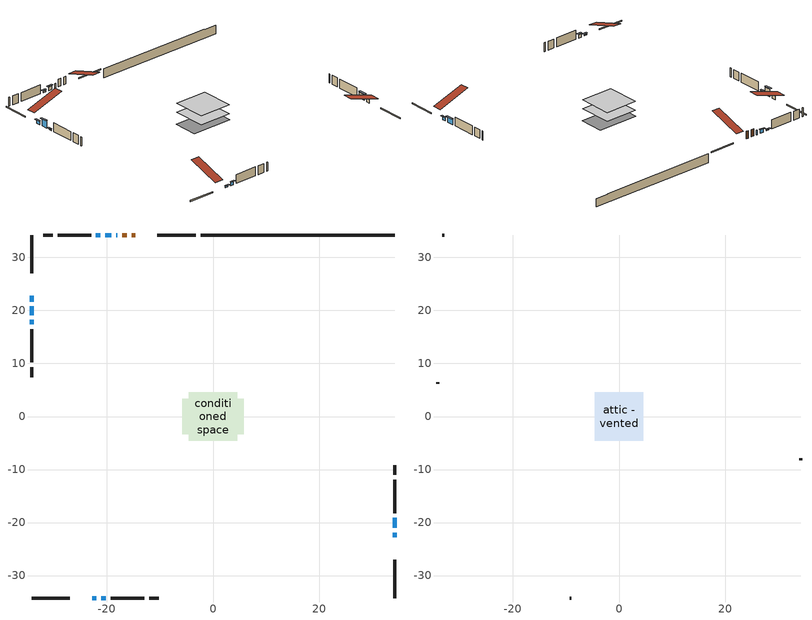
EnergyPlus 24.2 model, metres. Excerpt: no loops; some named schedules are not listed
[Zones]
conditioned space
 floor outside (Floor1 construction): -0.3,-0.3 -0.3,0.3 0.3,0.3 0.3,-0.3 z0.31
 floor adiabatic (AdiabaticFloorConstruction): -4.57,-4.57 -4.57,4.57 4.57,4.57 4.57,-4.57 z0.31
 floor foundation (Slab1 construction): -5.79,-3.35 -5.79,3.35 5.79,3.35 5.79,-3.35 z-2.13
 wall outside (RimJoist1 construction): -3.28,34.23 -10.5,34.23 / -34.23,-34.23 -27.01,-34.23 / -34.23,34.23 -34.23,27.01 / 34.23,-34.23 34.23,-27.01 z0.31:0.61
 wall outside (AdiabaticWallConstruction 1): -14.7,34.23 -15.36,34.23 / -16.29,34.23 -17.1,34.23 z0.31:2.34
 wall outside (AdiabaticWallConstruction): -18.03,34.23 -18.29,34.23 z0.31:1.53; -22.8,-34.23 -21.99,-34.23 / -34.23,18.2 -34.23,17.39 / -21.26,34.23 -22.07,34.23 z0.31:0.67; -34.23,22.8 -34.23,21.68 / -19.21,34.23 -20.33,34.23 / -21.06,-34.23 -20.2,-34.23 z0.31:1.28; -34.23,20.76 -34.23,19.13 z0.31:2.34; 34.23,-22.8 34.23,-21.89 z0.31:1.23; 34.23,-20.96 34.23,-19.13 z0.31:1.83
 wall outside (Wall1 construction): -23,34.23 -29.28,34.23 / -19.27,-34.23 -12.99,-34.23 / -34.23,16.46 -34.23,10.18 / 34.23,-18.2 34.23,-11.93 z0.31:2.75
 wall outside (Wall2 construction): -30.21,34.23 -32.04,34.23 / -12.06,-34.23 -10.23,-34.23 / -34.23,9.26 -34.23,7.42 / 34.23,-11 34.23,-9.16 z0.31:2.75
 wall foundation (FoundationWall1 construction): -2.35,34.23,-2.13 -2.35,34.23,0.31 30.57,34.23,0.31 30.57,34.23,0.07 34.23,34.23,0.07 34.23,34.23,-2.13
 window (WindowConstruction 6): -18.03,34.23 -18.28,34.23 z0.31:1.53
 window (WindowConstruction 9): -22.8,-34.23 -21.99,-34.23 z0.31:0.67
 window (WindowConstruction): -34.23,22.8 -34.23,21.68 z0.31:1.28
 window (WindowConstruction 1): -34.23,20.75 -34.23,19.13 z0.31:2.34
 window (WindowConstruction 2): 34.23,-22.8 34.23,-21.89 z0.31:1.22
 window (WindowConstruction 3): 34.23,-20.96 34.23,-19.13 z0.31:1.83
 window (WindowConstruction 4): -19.21,34.23 -20.33,34.23 z0.31:1.28
 window (WindowConstruction 5): -21.06,-34.23 -20.2,-34.23 z0.31:1.28
 window (WindowConstruction 7): -34.23,18.2 -34.23,17.39 z0.31:0.67
 window (WindowConstruction 8): -21.26,34.23 -22.07,34.23 z0.31:0.67
 door (Door): -14.7,34.23 -15.36,34.23 z0.31:2.34
 door (Door 1): -16.29,34.23 -17.1,34.23 z0.31:2.34
 ceiling adiabatic (AdiabaticFloorConstruction): 4.57,-4.57 4.57,4.57 -4.57,4.57 -4.57,-4.57 z0.31
attic - vented
 floor to conditioned space (Floor2 construction Reversed): -4.57,-4.57 -4.57,4.57 4.57,4.57 4.57,-4.57 z2.75
 wall outside (Wall3 construction): -32.97,34.23 -33.3,34.23 / -9.3,-34.23 -8.97,-34.23 / -34.23,6.49 -34.23,6.16 / 34.23,-8.24 34.23,-7.9 z0.31:2.75
 roof outside (Roof1 construction): -13.78,34.23,2.75 -13.78,25.33,5.71 -11.43,25.33,5.71 -11.43,34.23,2.75; -23.73,-34.23,2.75 -23.73,-25.33,5.71 -26.08,-25.33,5.71 -26.08,-34.23,2.75; -34.23,23.73,2.75 -25.33,23.73,5.71 -25.33,26.08,5.71 -34.23,26.08,2.75; 34.23,-23.73,2.75 25.33,-23.73,5.71 25.33,-26.08,5.71 34.23,-26.08,2.75
shading: -21.79,-34.23 -23,-34.23 -23,-34.64 -21.79,-34.64 z0.87; -34.23,21.48 -34.23,23 -34.64,23 -34.64,21.48 z1.48; -34.23,18.93 -34.23,20.96 -34.64,20.96 -34.64,18.93 z2.54; 34.23,-21.69 34.23,-23 34.64,-23 34.64,-21.69 z1.43; 34.23,-18.93 34.23,-21.16 34.64,-21.16 34.64,-18.93 z2.04; -20.53,34.23 -19.01,34.23 -19.01,34.64 -20.53,34.64 z1.48; -20,-34.23 -21.26,-34.23 -21.26,-34.64 -20,-34.64 z1.48; -34.23,17.19 -34.23,18.4 -34.64,18.4 -34.64,17.19 z0.87; -22.27,34.23 -21.06,34.23 -21.06,34.64 -22.27,34.64 z0.87
[Building]
Building 1: Terrain=Suburbs
[Site:Location]
London AP_ON: Latitude {deg}=43.03; Longitude {deg}=-81.15; Time Zone {hr}=-5; Elevation {m}=278; Keep Site Location Information=Yes
[Site:GroundTemperature:Shallow]
3.98693, 1.93205, 1.76749, 2.74264, 6.6573, 10.5537, 13.9317, 16.0716, 16.2534, 14.513, 11.2211, 7.44421
[Site:WaterMainsTemperature]
Calculation Method=Schedule; Temperature Schedule=mains temperature schedule
[Material] Roughness=Rough; Thermal Absorptance=0.9
Name | Thickness {m} | Conductivity {W/m-K} | Density {kg/m3} | Specific Heat {J/kg-K} | Solar Absorptance | Visible Absorptance
asphalt or fiberglass shingles | 0.00635 | 0.162714 | 1121.4 | 1465.45 | 0.4 | 0.4
ceiling loosefill ins | 0.0846667 | 0.0480833 | 16.02 | 1046.75 | 0.7 | 0.7
ceiling stud and cavity | 0.1397 | 0.0972269 | 65.682 | 1177.47 | 0.7 | 0.7
concrete 4.0 in. | 0.1016 | 1.803125 | 2242.8 | 837.4 | 0.7 | 0.7
concrete 8.0 in. | 0.2032 | 1.803125 | 2242.8 | 837.4 | 0.7 | 0.7
door material | 0.04445 | 0.327969 | 512.64 | 1214.23 | 0.7 | 0.7
door material 1 | 0.04445 | 0.053851 | 512.64 | 1214.23 | 0.7 | 0.7
exterior vertical ins | 0.0460229 | 0.029427 | 32.04 | 1214.23 | 0.7 | 0.7
floor covering | 0.0127 | 0.0433444 | 54.468 | 1339.84 | 0.6 | 0.6
floor rigid ins; rim joist rigid ins | 0.051816 | 0.029427 | 32.04 | 1214.23 | 0.7 | 0.7
floor rigid ins 1; wall rigid ins | 0.512978 | 0.029427 | 32.04 | 1214.23 | 0.7 | 0.7
floor stud and cavity | 0.1397 | 0.240273 | 92.3553 | 1139.71 | 0.7 | 0.7
floor stud and cavity 1 | 0.1397 | 1.75129 | 37.0049 | 1207.88 | 0.7 | 0.7
furniture material conditioned space 1 | 0.1524 | 0.115458 | 640.8 | 1214.23 | 0.6 | 0.6
gypsum board | 0.0127 | 0.160291 | 801 | 837.4 | 0.6 | 0.6
gypsum board 1 | 0.0127 | 0.160291 | 801 | 837.4 | 0.7 | 0.7
osb sheathing 0.5 in. | 0.0127 | 0.115458 | 512.64 | 1214.23 | 0.7 | 0.7
osb sheathing 0.75 in. | 0.01905 | 0.115458 | 512.64 | 1214.23 | 0.7 | 0.7
osb sheathing 2.0 in. | 0.0508 | 0.115458 | 512.64 | 1214.23 | 0.7 | 0.7
rim joist stud and cavity | 0.0508 | 0.308293 | 125.044 | 1163.47 | 0.6 | 0.6
wall stud and cavity | 0.1397 | 0.0942262 | 139.0536 | 1170.24 | 0.7 | 0.7
wall stud and cavity 1 | 0.1397 | 0.0878609 | 139.0536 | 1170.24 | 0.7 | 0.7
wall stud and cavity 2 | 0.0889 | 6.1454 | 50.32683 | 1063.81 | 0.6 | 0.6
wall stud and cavity 3 | 0.0889 | 0.380278 | 52.3479 | 1209.89 | 0.7 | 0.7
wall stud and cavity 4 | 0.0889 | 0.391764 | 83.0341 | 1211.67 | 0.7 | 0.7
wood siding | 0.0254 | 0.102417 | 544.68 | 1172.36 | 0.4 | 0.4
wood siding 1 | 0.00254 | 0.102417 | 544.68 | 1172.36 | 0.4 | 0.4
wood siding 2; wood siding 3; wood siding 4 | 0.0254 | 0.102417 | 544.68 | 1172.36 | 0.7 | 0.7
[WindowMaterial:SimpleGlazingSystem]
Name | U-Factor {W/m2-K} | Solar Heat Gain Coefficient
WindowMaterial | 4.187525 | 0.54
WindowMaterial 1 | 2.98209 | 0.59
WindowMaterial 2 | 3.02581 | 0.51
WindowMaterial 3 | 2.78847 | 0.69
WindowMaterial 4 | 4.295407 | 0.53
WindowMaterial 5 | 3.01388 | 0.56
WindowMaterial 6 | 5.91704 | 0.45
[Construction]
AdiabaticFloorConstruction: floor stud and cavity 1, floor rigid ins 1, osb sheathing 0.75 in., floor covering
AdiabaticWallConstruction: wood siding 3, wall rigid ins, wall stud and cavity 3, gypsum board
AdiabaticWallConstruction 1: wood siding 4, wall rigid ins, wall stud and cavity 3, gypsum board
Door: door material
Door 1: door material 1
Floor1 construction: floor stud and cavity, floor rigid ins, osb sheathing 0.75 in., floor covering
Floor2 construction Reversed: gypsum board, ceiling stud and cavity, ceiling loosefill ins
FoundationWall1 construction: concrete 8.0 in., gypsum board 1
furniture construction conditioned space 1: furniture material conditioned space 1
PartitionWallConstruction: gypsum board, wall stud and cavity 4, gypsum board
RimJoist1 construction: wood siding 2, rim joist rigid ins, osb sheathing 2.0 in., rim joist stud and cavity
Roof1 construction: asphalt or fiberglass shingles
Slab1 construction: concrete 4.0 in.
Wall1 construction: wood siding, osb sheathing 0.5 in., wall stud and cavity, gypsum board
Wall2 construction: wood siding, osb sheathing 0.5 in., wall stud and cavity 1, gypsum board
Wall3 construction: wood siding 1, wall stud and cavity 2
WindowConstruction; WindowConstruction 4: WindowMaterial
WindowConstruction 1: WindowMaterial 1
WindowConstruction 2: WindowMaterial 2
WindowConstruction 3: WindowMaterial 3
WindowConstruction 5: WindowMaterial 4
WindowConstruction 6: WindowMaterial 5
WindowConstruction 7; WindowConstruction 8; WindowConstruction 9: WindowMaterial 6
[Zone] Multiplier=1; Part of Total Floor Area=Yes
Name | Volume {m3}
attic - vented | 40.1924
conditioned space | 441.6
[Space]
Name | Zone | Volume {m3}
attic - vented 1 | attic - vented | 40.1924
conditioned space 1 | conditioned space | 441.6
[ZoneInfiltration:EffectiveLeakageArea]
infil attic - vented 1: Zone or Space=attic - vented 1; Schedule=Always On Discrete; Effective Air Leakage Area {cm2}=3642.33; Stack Coefficient=0.000375828; Wind Coefficient=1.30983e-05
[ZoneMixing]
whole house fan mix: Zone or Space=attic - vented; Schedule=Always On Continuous; Design Flow Rate Calculation Method=Flow/Zone; Design Flow Rate {m3/s}=0; Source Zone or Space=conditioned space
[SurfaceProperty:ExposedFoundationPerimeter]
Slab1: Exposed Perimeter Calculation Method=TotalExposedPerimeter; Total Exposed Perimeter {m}=36.577
[InternalMass] Zone or ZoneList=conditioned space; Space or SpaceList=conditioned space 1
Name | Construction | Surface Area {m2}
furniture mass conditioned space 1 | furniture construction conditioned space 1 | 64.616
partition wall mass | PartitionWallConstruction | 161.54
[Lights]
interior lighting: Zone or ZoneList or Space or SpaceList=conditioned space 1; Schedule=interior lighting schedule; Design Level Calculation Method=LightingLevel; Lighting Level {W}=343.2; Return Air Fraction=0; Fraction Radiant=0.6; Fraction Visible=0.2; Fraction Replaceable=1
[People]
occupants: Zone or ZoneList or Space or SpaceList=conditioned space 1; Number of People Schedule=occupants schedule; Number of People Calculation Method=People; Number of People=3; Fraction Radiant=0.314171; Sensible Heat Fraction=0.56303; Activity Level Schedule=occupants activity schedule; Carbon Dioxide Generation Rate {m3/s-W}=0; Enable ASHRAE 55 Comfort Warnings=No; Mean Radiant Temperature Calculation Type=EnclosureAveraged
[ElectricEquipment] Zone or ZoneList or Space or SpaceList=conditioned space 1; Design Level Calculation Method=EquipmentLevel
Name | Schedule | Design Level {W} | Fraction Latent | Fraction Radiant | Fraction Lost
clothes dryer | clothes dryer schedule | 140.772 | 0.015 | 0.081 | 0.85
clothes washer | clothes washer schedule | 32.1985 | 0.03 | 0.162 | 0.7
cooking range | cooking range schedule | 215.147 | 0.08 | 0.432 | 0.2
dishwasher | dishwasher schedule | 66.8632 | 0.3 | 0.18 | 0.4
fridge | fridge schedule | 72.9452 | 0 | 0.6 | 0
mech vent bath fan 0 | mech vent bath fan 0 schedule | 50.2 | 0 | 0 | 1
mech vent bath fan 1 | mech vent bath fan 1 schedule | 50.2 | 0 | 0 | 1
mech vent house fan | mech vent house fan schedule | 0 | 0 | 0 | 1
mech vent house fan cfis | mech vent house fan cfis schedule | 0 | 0 | 0 | 0
mech vent range fan 0 | mech vent range fan 0 schedule | 57 | 0 | 0 | 1
misc plug loads | misc plug loads schedule | 494.7 | 0.045 | 0.513 | 0.1
whole house fan | Always On Discrete | 0 | 0 | 0 | 1
[OtherEquipment] Zone or ZoneList or Space or SpaceList=conditioned space 1; Design Level Calculation Method=EquipmentLevel
Name | Fuel Type | Schedule | Design Level {W} | Fraction Latent | Fraction Radiant | Fraction Lost
clothes dryer 1 | Electricity | clothes dryer schedule | 0 | 0.015 | 0.081 | 0.85
cooking range 1 | Electricity | cooking range schedule | 0 | 0.08 | 0.432 | 0.2
general water use latent | None | general water use schedule | 62.594 | 1 | 0 | 0
general water use sensible | None | general water use schedule | -61.6891 | 0 | 0.6 | 0
mech vent house fan latent load | None | Always On Discrete | 0 | 1 | 0 | 0
mech vent house fan sensible load | None | Always On Discrete | 0 | 0 | 0 | 0
water heater energy adjustment1 | NaturalGas | Always On Discrete | 0.01 | 0 | 0 | 1
[ZoneInfiltration:DesignFlowRate] Zone or ZoneList or Space or SpaceList=conditioned space 1; Schedule=Always On Discrete; Design Flow Rate Calculation Method=Flow/Zone; Design Flow Rate {m3/s}=0
infil flow; natural vent flow; whole house fan flow
[AvailabilityManager:Scheduled]
central ac and furnace airloop Availability Manager: Schedule=Always On Discrete
[Foundation:Kiva]
Foundation Kiva 1: Initial Indoor Air Temperature {C}=18; Wall Height Above Grade {m}=0.309982; Wall Depth Below Slab {m}=0.2032; Custom Block Material Name 1=exterior vertical ins; Custom Block Depth 1 {m}=2.43998; Custom Block X Position 1 {m}=0.2159; Custom Block Z Position 1 {m}=0
[Foundation:Kiva:Settings]
Soil Conductivity {W/m-K}=0.849921; Soil Density {kg/m3}=1842.3; Soil Specific Heat {J/kg-K}=418.7; Ground Solar Absorptivity=0.9; Ground Thermal Absorptivity=0.9; Ground Surface Roughness {m}=0.03; Far-Field Width {m}=40; Deep-Ground Boundary Condition=ZeroFlux; Deep-Ground Depth {m}=40; Minimum Cell Dimension {m}=0.2; Maximum Cell Growth Coefficient=3; Simulation Timestep=Timestep
[Exterior:Lights]
exterior lighting: Schedule=exterior lighting schedule; Design Level {W}=75.6
[EnergyManagementSystem:GlobalVariable]
central_ac_and_furnace_airloop_Fan_RTF
infil_program_Qfan
infil_program_Qinf
natural_vent_program_Qnv
natural_vent_program_Qwhf
[EnergyManagementSystem:Sensor]
Name | Output:Variable or Output:Meter Index Key | Output:Variable or Output:Meter
airflow_gain | infil flow | Infiltration Sensible Heat Gain Energy
airflow_gain_1 | natural vent flow | Infiltration Sensible Heat Gain Energy
airflow_gain_2 | whole house fan flow | Infiltration Sensible Heat Gain Energy
airflow_loss | infil flow | Infiltration Sensible Heat Loss Energy
airflow_loss_1 | natural vent flow | Infiltration Sensible Heat Loss Energy
airflow_loss_2 | whole house fan flow | Infiltration Sensible Heat Loss Energy
clg_load_cond |  | Cooling:EnergyTransfer:Zone:CONDITIONED SPACE
clg_sp_s; clg_sp_s_1 | cooling setpoint | Schedule Value
clothes_dryer_exhaust_0_sch_s | clothes dryer exhaust 0 schedule | Schedule Value
cool_season | cooling season schedule | Schedule Value
htg_load_cond |  | Heating:EnergyTransfer:Zone:CONDITIONED SPACE
htg_sp_s; htg_sp_s_1 | heating setpoint | Schedule Value
ig_ee_conv | clothes dryer | Electric Equipment Convective Heating Energy
ig_ee_conv_2 | cooking range | Electric Equipment Convective Heating Energy
ig_ee_conv_4 | fridge | Electric Equipment Convective Heating Energy
ig_ee_conv_5 | misc plug loads | Electric Equipment Convective Heating Energy
ig_ee_conv_6 | whole house fan | Electric Equipment Convective Heating Energy
ig_ee_rad | clothes dryer | Electric Equipment Radiant Heating Energy
ig_ee_rad_2 | cooking range | Electric Equipment Radiant Heating Energy
ig_ee_rad_4 | fridge | Electric Equipment Radiant Heating Energy
ig_ee_rad_5 | misc plug loads | Electric Equipment Radiant Heating Energy
ig_ee_rad_6 | whole house fan | Electric Equipment Radiant Heating Energy
ig_lgt_conv | interior lighting | Lights Convective Heating Energy
ig_lgt_rad | interior lighting | Lights Radiant Heating Energy
ig_lgt_vis | interior lighting | Lights Visible Radiation Heating Energy
ig_oe_conv | clothes dryer 1 | Other Equipment Convective Heating Energy
ig_oe_conv_1 | cooking range 1 | Other Equipment Convective Heating Energy
ig_oe_conv_2 | general water use latent | Other Equipment Convective Heating Energy
ig_oe_conv_3 | general water use sensible | Other Equipment Convective Heating Energy
ig_oe_conv_4 | water heater energy adjustment1 | Other Equipment Convective Heating Energy
ig_oe_rad | clothes dryer 1 | Other Equipment Radiant Heating Energy
ig_oe_rad_1 | cooking range 1 | Other Equipment Radiant Heating Energy
ig_oe_rad_2 | general water use latent | Other Equipment Radiant Heating Energy
ig_oe_rad_3 | general water use sensible | Other Equipment Radiant Heating Energy
ig_oe_rad_4 | water heater energy adjustment1 | Other Equipment Radiant Heating Energy
ig_ppl_conv | occupants | People Convective Heating Energy
ig_ppl_rad | occupants | People Radiant Heating Energy
im_conv | furniture mass conditioned space 1 | Surface Inside Face Convection Heat Gain Energy
im_conv_1 | partition wall mass | Surface Inside Face Convection Heat Gain Energy
im_ig | furniture mass conditioned space 1 | Surface Inside Face Internal Gains Radiation Heat Gain Energy
im_ig_1 | partition wall mass | Surface Inside Face Internal Gains Radiation Heat Gain Energy
im_lgt | furniture mass conditioned space 1 | Surface Inside Face Lights Radiation Heat Gain Energy
im_lgt_1 | partition wall mass | Surface Inside Face Lights Radiation Heat Gain Energy
im_sol | furniture mass conditioned space 1 | Surface Inside Face Solar Radiation Heat Gain Energy
im_sol_1 | partition wall mass | Surface Inside Face Solar Radiation Heat Gain Energy
im_surf | furniture mass conditioned space 1 | Surface Inside Face Net Surface Thermal Radiation Heat Gain Energy
im_surf_1 | partition wall mass | Surface Inside Face Net Surface Thermal Radiation Heat Gain Energy
mech_vent_bath_fan_0_sch_s | mech vent bath fan 0 schedule | Schedule Value
mech_vent_bath_fan_1_sch_s | mech vent bath fan 1 schedule | Schedule Value
mech_vent_range_fan_0_sch_s | mech vent range fan 0 schedule | Schedule Value
mv_conv | mech vent bath fan 0 | Electric Equipment Convective Heating Energy
mv_conv_1 | mech vent bath fan 1 | Electric Equipment Convective Heating Energy
mv_conv_2 | mech vent house fan | Electric Equipment Convective Heating Energy
mv_conv_3 | mech vent house fan cfis | Electric Equipment Convective Heating Energy
mv_conv_4 | mech vent range fan 0 | Electric Equipment Convective Heating Energy
mv_conv_5 | mech vent house fan latent load | Other Equipment Convective Heating Energy
mv_conv_6 | mech vent house fan sensible load | Other Equipment Convective Heating Energy
mv_rad | mech vent bath fan 0 | Electric Equipment Radiant Heating Energy
mv_rad_1 | mech vent bath fan 1 | Electric Equipment Radiant Heating Energy
mv_rad_2 | mech vent house fan | Electric Equipment Radiant Heating Energy
mv_rad_3 | mech vent house fan cfis | Electric Equipment Radiant Heating Energy
mv_rad_4 | mech vent range fan 0 | Electric Equipment Radiant Heating Energy
mv_rad_5 | mech vent house fan latent load | Other Equipment Radiant Heating Energy
mv_rad_6 | mech vent house fan sensible load | Other Equipment Radiant Heating Energy
natural_vent_s | natural vent schedule | Schedule Value
out_pb_s |  | Site Outdoor Air Barometric Pressure
out_wt_s |  | Site Outdoor Air Humidity Ratio
site_vw_s |  | Site Wind Speed
ss_back_out | Window1 | Surface Window Shortwave from Zone Back Out Window Heat Transfer Rate
ss_back_out_1 | Window10 | Surface Window Shortwave from Zone Back Out Window Heat Transfer Rate
ss_back_out_2 | Window2 | Surface Window Shortwave from Zone Back Out Window Heat Transfer Rate
ss_back_out_3 | Window3 | Surface Window Shortwave from Zone Back Out Window Heat Transfer Rate
ss_back_out_4 | Window4 | Surface Window Shortwave from Zone Back Out Window Heat Transfer Rate
ss_back_out_5 | Window5 | Surface Window Shortwave from Zone Back Out Window Heat Transfer Rate
ss_back_out_6 | Window6 | Surface Window Shortwave from Zone Back Out Window Heat Transfer Rate
ss_back_out_7 | Window7 | Surface Window Shortwave from Zone Back Out Window Heat Transfer Rate
ss_back_out_8 | Window8 | Surface Window Shortwave from Zone Back Out Window Heat Transfer Rate
ss_back_out_9 | Window9 | Surface Window Shortwave from Zone Back Out Window Heat Transfer Rate
ss_conv | Door1 | Surface Inside Face Convection Heat Gain Energy
ss_conv_1 | Door2 | Surface Inside Face Convection Heat Gain Energy
ss_conv_10 | Window8 | Surface Inside Face Convection Heat Gain Energy
ss_conv_11 | Window9 | Surface Inside Face Convection Heat Gain Energy
ss_conv_2 | Window1 | Surface Inside Face Convection Heat Gain Energy
ss_conv_3 | Window10 | Surface Inside Face Convection Heat Gain Energy
ss_conv_4 | Window2 | Surface Inside Face Convection Heat Gain Energy
ss_conv_5 | Window3 | Surface Inside Face Convection Heat Gain Energy
ss_conv_6 | Window4 | Surface Inside Face Convection Heat Gain Energy
ss_conv_7 | Window5 | Surface Inside Face Convection Heat Gain Energy
ss_conv_8 | Window6 | Surface Inside Face Convection Heat Gain Energy
ss_conv_9 | Window7 | Surface Inside Face Convection Heat Gain Energy
ss_ig | Door1 | Surface Inside Face Internal Gains Radiation Heat Gain Energy
ss_ig_1 | Door2 | Surface Inside Face Internal Gains Radiation Heat Gain Energy
ss_ig_10 | Window8 | Surface Inside Face Internal Gains Radiation Heat Gain Energy
ss_ig_11 | Window9 | Surface Inside Face Internal Gains Radiation Heat Gain Energy
ss_ig_2 | Window1 | Surface Inside Face Internal Gains Radiation Heat Gain Energy
ss_ig_3 | Window10 | Surface Inside Face Internal Gains Radiation Heat Gain Energy
ss_ig_4 | Window2 | Surface Inside Face Internal Gains Radiation Heat Gain Energy
ss_ig_5 | Window3 | Surface Inside Face Internal Gains Radiation Heat Gain Energy
ss_ig_6 | Window4 | Surface Inside Face Internal Gains Radiation Heat Gain Energy
ss_ig_7 | Window5 | Surface Inside Face Internal Gains Radiation Heat Gain Energy
ss_ig_8 | Window6 | Surface Inside Face Internal Gains Radiation Heat Gain Energy
ss_ig_9 | Window7 | Surface Inside Face Internal Gains Radiation Heat Gain Energy
ss_lgt | Door1 | Surface Inside Face Lights Radiation Heat Gain Energy
ss_lgt_1 | Door2 | Surface Inside Face Lights Radiation Heat Gain Energy
ss_sol | Door1 | Surface Inside Face Solar Radiation Heat Gain Energy
ss_sol_1 | Door2 | Surface Inside Face Solar Radiation Heat Gain Energy
ss_surf | Door1 | Surface Inside Face Net Surface Thermal Radiation Heat Gain Energy
ss_surf_1 | Door2 | Surface Inside Face Net Surface Thermal Radiation Heat Gain Energy
ss_surf_10 | Window8 | Surface Inside Face Net Surface Thermal Radiation Heat Gain Energy
ss_surf_11 | Window9 | Surface Inside Face Net Surface Thermal Radiation Heat Gain Energy
ss_surf_2 | Window1 | Surface Inside Face Net Surface Thermal Radiation Heat Gain Energy
ss_surf_3 | Window10 | Surface Inside Face Net Surface Thermal Radiation Heat Gain Energy
ss_surf_4 | Window2 | Surface Inside Face Net Surface Thermal Radiation Heat Gain Energy
ss_surf_5 | Window3 | Surface Inside Face Net Surface Thermal Radiation Heat Gain Energy
ss_surf_6 | Window4 | Surface Inside Face Net Surface Thermal Radiation Heat Gain Energy
ss_surf_7 | Window5 | Surface Inside Face Net Surface Thermal Radiation Heat Gain Energy
ss_surf_8 | Window6 | Surface Inside Face Net Surface Thermal Radiation Heat Gain Energy
ss_surf_9 | Window7 | Surface Inside Face Net Surface Thermal Radiation Heat Gain Energy
ss_trans_in | Window1 | Surface Window Transmitted Solar Radiation Rate
ss_trans_in_1 | Window10 | Surface Window Transmitted Solar Radiation Rate
ss_trans_in_2 | Window2 | Surface Window Transmitted Solar Radiation Rate
ss_trans_in_3 | Window3 | Surface Window Transmitted Solar Radiation Rate
ss_trans_in_4 | Window4 | Surface Window Transmitted Solar Radiation Rate
ss_trans_in_5 | Window5 | Surface Window Transmitted Solar Radiation Rate
ss_trans_in_6 | Window6 | Surface Window Transmitted Solar Radiation Rate
ss_trans_in_7 | Window7 | Surface Window Transmitted Solar Radiation Rate
ss_trans_in_8 | Window8 | Surface Window Transmitted Solar Radiation Rate
ss_trans_in_9 | Window9 | Surface Window Transmitted Solar Radiation Rate
ss_trans_out | Window1 | Surface Inside Face Initial Transmitted Diffuse Transmitted Out Window Solar Radiation Rate
ss_trans_out_1 | Window10 | Surface Inside Face Initial Transmitted Diffuse Transmitted Out Window Solar Radiation Rate
ss_trans_out_2 | Window2 | Surface Inside Face Initial Transmitted Diffuse Transmitted Out Window Solar Radiation Rate
ss_trans_out_3 | Window3 | Surface Inside Face Initial Transmitted Diffuse Transmitted Out Window Solar Radiation Rate
ss_trans_out_4 | Window4 | Surface Inside Face Initial Transmitted Diffuse Transmitted Out Window Solar Radiation Rate
ss_trans_out_5 | Window5 | Surface Inside Face Initial Transmitted Diffuse Transmitted Out Window Solar Radiation Rate
ss_trans_out_6 | Window6 | Surface Inside Face Initial Transmitted Diffuse Transmitted Out Window Solar Radiation Rate
ss_trans_out_7 | Window7 | Surface Inside Face Initial Transmitted Diffuse Transmitted Out Window Solar Radiation Rate
ss_trans_out_8 | Window8 | Surface Inside Face Initial Transmitted Diffuse Transmitted Out Window Solar Radiation Rate
ss_trans_out_9 | Window9 | Surface Inside Face Initial Transmitted Diffuse Transmitted Out Window Solar Radiation Rate
s_conv | Floor1 | Surface Inside Face Convection Heat Gain Energy
s_conv_1 | Floor2 | Surface Inside Face Convection Heat Gain Energy
s_conv_10 | Wall1:0 | Surface Inside Face Convection Heat Gain Energy
s_conv_11 | Wall1:180 | Surface Inside Face Convection Heat Gain Energy
s_conv_12 | Wall1:270 | Surface Inside Face Convection Heat Gain Energy
s_conv_13 | Wall1:90 | Surface Inside Face Convection Heat Gain Energy
s_conv_14 | Wall2:0 | Surface Inside Face Convection Heat Gain Energy
s_conv_15 | Wall2:180 | Surface Inside Face Convection Heat Gain Energy
s_conv_16 | Wall2:270 | Surface Inside Face Convection Heat Gain Energy
s_conv_17 | Wall2:90 | Surface Inside Face Convection Heat Gain Energy
s_conv_2 | FoundationWall1 | Surface Inside Face Convection Heat Gain Energy
s_conv_3 | inferred conditioned ceiling | Surface Inside Face Convection Heat Gain Energy
s_conv_4 | inferred conditioned floor | Surface Inside Face Convection Heat Gain Energy
